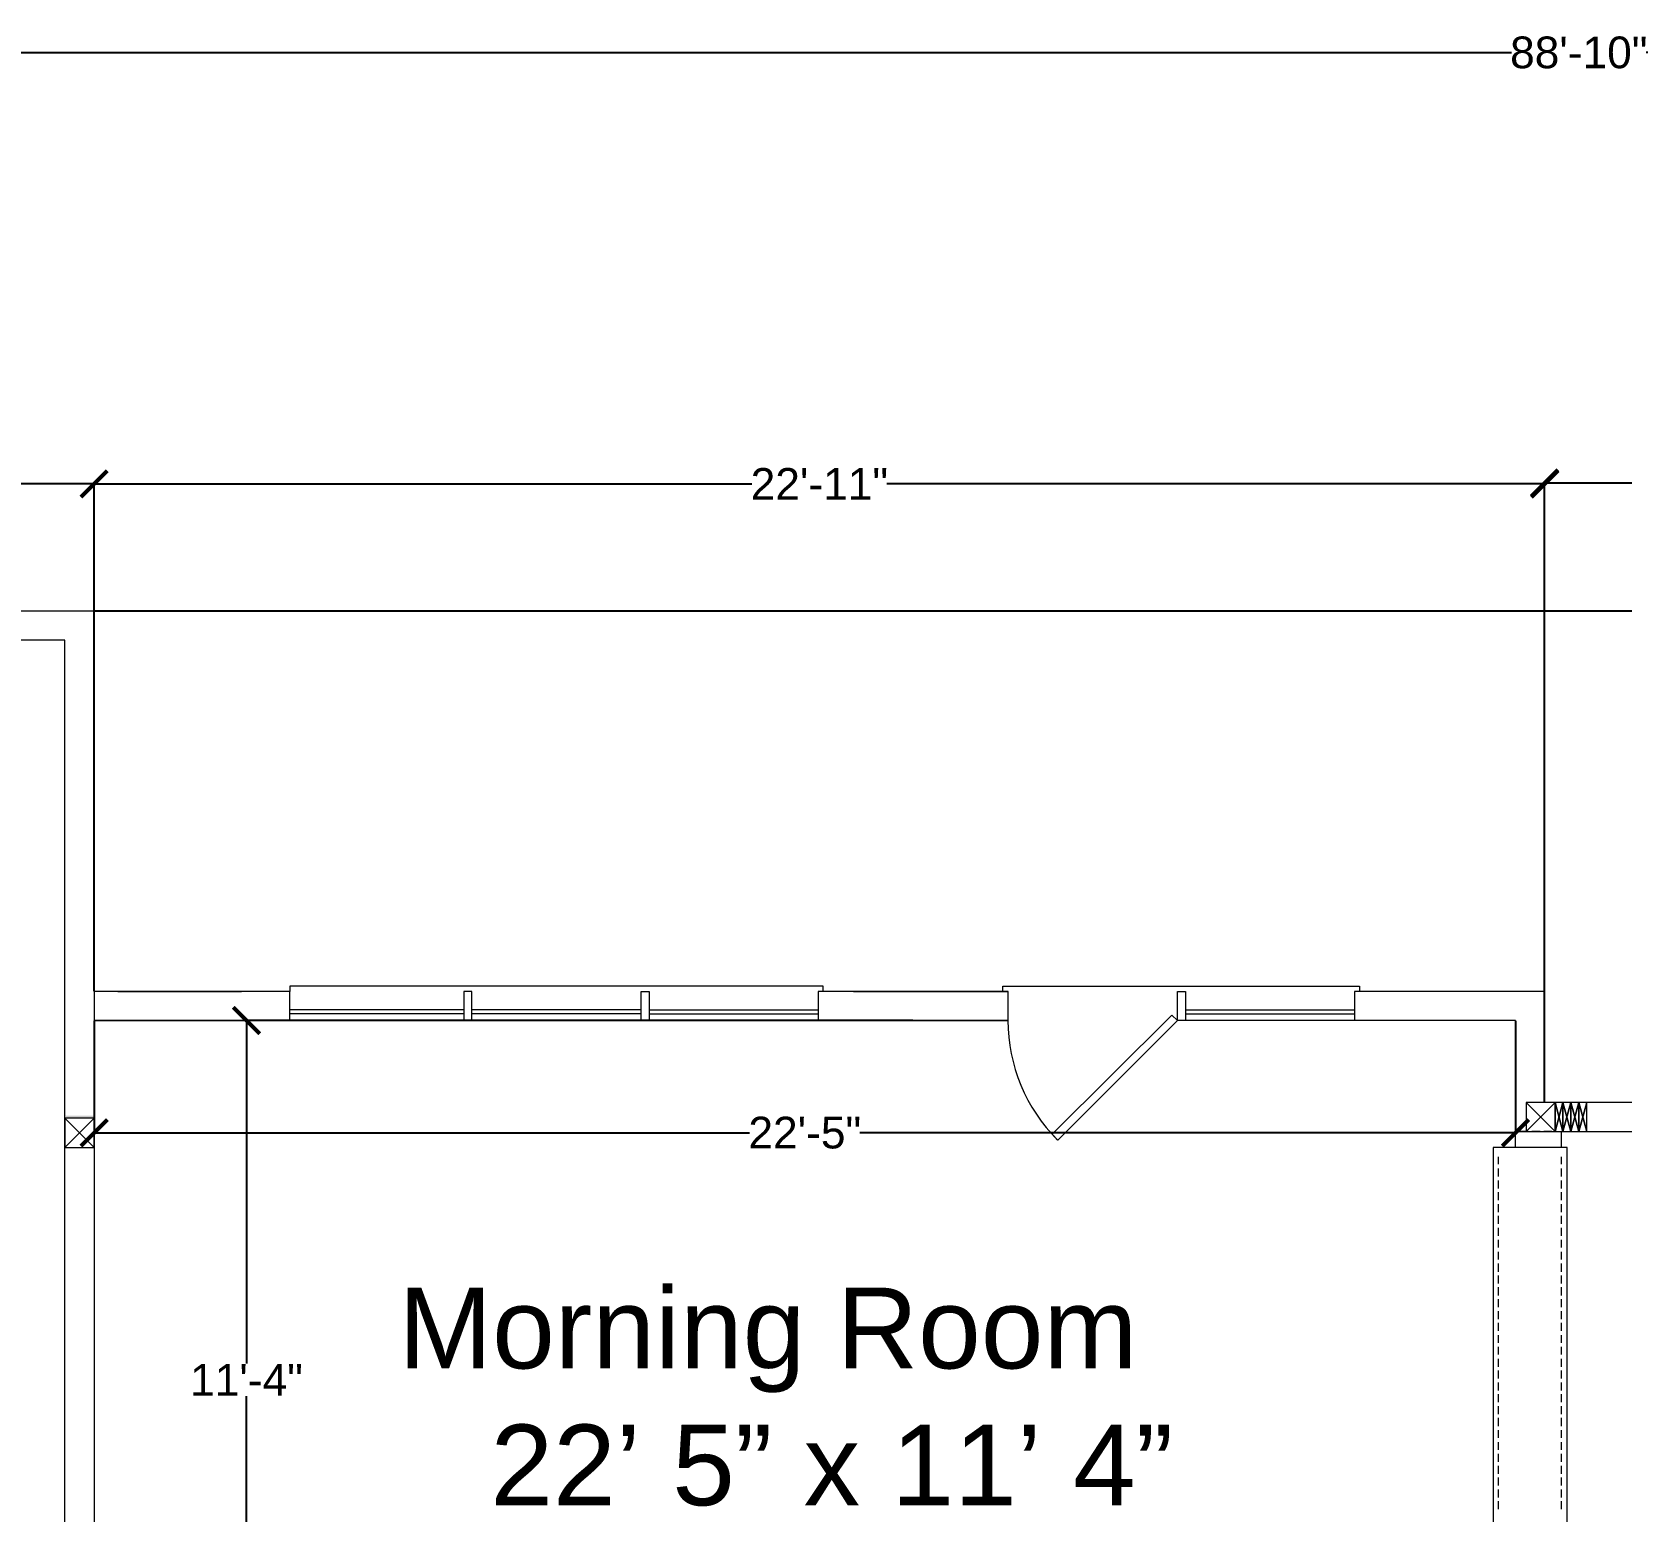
# Model space of a CAD drawing. Header units: inches. Extents: x 38 to 8673, y 1 to 7200.
# Drawn here: x 4431 to 4731.9, y 4009 to 4288.9 of the extents above; entities that cross this region are included whole.
import ezdxf

# ---------------------------------------------------------------- set-up
doc = ezdxf.new("R2010")
doc.units = ezdxf.units.IN
doc.header["$MEASUREMENT"] = 0
doc.layers.add('PDF_Layer 2', color=7, linetype='Continuous', true_color=0x221f1f)
doc.styles.add('PDF Arial', font='arial.ttf')
doc.styles.get("Standard").update_dxf_attribs({"font": 'arial.ttf'})
doc.dimstyles.get("Standard").update_dxf_attribs({"dimtxt": 6, "dimasz": 5, "dimexe": 0.18, "dimexo": 0.0625, "dimgap": 0.09, "dimtad": 0, "dimtih": 1, "dimtoh": 1, "dimdec": 0, "dimzin": 0, "dimdsep": 46, "dimlunit": 4, "dimtxsty": 'Standard', "dimblk": 'ARCHTICK', "dimcen": 0.09, "dimclrd": 3, "dimclre": 3, "dimclrt": 1, "dimadec": 0, "dimazin": 0, "dimtfac": 1, "dimtdec": 0, "dimtofl": 0, "dimtmove": 0, "dimatfit": 3, "dimfxl": 100, "dimtolj": 1, "dimtzin": 0, "dimarcsym": 0})

# ---------------------------------------------------------------- blocks, each defined once
blk = doc.blocks.new('_ArchTick')
at = {"color": 0, "linetype": 'ByBlock', "const_width": 0.15}
blk.add_lwpolyline([(-0.5, -0.5), (0.5, 0.5)], dxfattribs=at)
blk = doc.blocks.new('*D94')
at = {"layer": 'Defpoints', "color": 0, "transparency": 16777216}
for p in [(4442.85, 4101.82), (4711.89, 4101.82), (4442.85, 4080.58)]:
    blk.add_point(p, dxfattribs=at)
at = {"layer": 'PDF_Layer 2', "color": 3, "lineweight": -2, "transparency": 16777216}
for p, q in [((4442.85, 4101.76), (4442.85, 4080.4)), ((4711.89, 4101.76), (4711.89, 4080.4)), ((4442.85, 4080.58), (4566.92, 4080.58)), ((4711.89, 4080.58), (4587.81, 4080.58))]:
    blk.add_line(p, q, dxfattribs=at)
at = {"layer": 'PDF_Layer 2', "color": 3, "lineweight": -2, "transparency": 16777216, "xscale": 5, "yscale": 5, "zscale": 5, "rotation": 180}
blk.add_blockref('_ArchTick', (4442.85, 4080.58), dxfattribs=at)
at = {"layer": 'PDF_Layer 2', "color": 3, "lineweight": -2, "transparency": 16777216, "xscale": 5, "yscale": 5, "zscale": 5}
blk.add_blockref('_ArchTick', (4711.89, 4080.58), dxfattribs=at)
at = {"layer": 'PDF_Layer 2', "color": 1, "transparency": 16777216, "insert": (4577.37, 4080.58), "char_height": 6, "attachment_point": 5}
blk.add_mtext('\\A1;22\'-5"', dxfattribs=at)
blk = doc.blocks.new('*D95')
at = {"layer": 'Defpoints', "color": 0, "transparency": 16777216}
for p in [(4597.89, 4101.82), (4471.69, 3965.82), (4474.85, 3965.82)]:
    blk.add_point(p, dxfattribs=at)
at = {"layer": 'PDF_Layer 2', "color": 3, "lineweight": -2, "transparency": 16777216}
for p, q in [((4597.83, 4101.82), (4471.51, 4101.82)), ((4471.69, 4101.82), (4471.69, 4036.92)), ((4471.69, 3965.82), (4471.69, 4030.72)), ((4474.79, 3965.82), (4471.51, 3965.82))]:
    blk.add_line(p, q, dxfattribs=at)
at = {"layer": 'PDF_Layer 2', "color": 3, "lineweight": -2, "transparency": 16777216, "xscale": 5, "yscale": 5, "zscale": 5}
for p, rotation in [((4471.69, 4101.82), 90), ((4471.69, 3965.82), 270)]:
    blk.add_blockref('_ArchTick', p, dxfattribs=dict(at, rotation=rotation))
at = {"layer": 'PDF_Layer 2', "color": 1, "transparency": 16777216, "insert": (4471.69, 4033.82), "char_height": 6, "attachment_point": 5}
blk.add_mtext('\\A1;11\'-4"', dxfattribs=at)
blk = doc.blocks.new('*D104')
at = {"layer": 'Defpoints', "color": 0, "transparency": 16777216}
for p in [(4442.85, 4203.36), (4190.85, 4179.34), (4442.85, 4179.34)]:
    blk.add_point(p, dxfattribs=at)
at = {"layer": 'PDF_Layer 2', "color": 3, "lineweight": -2, "transparency": 16777216}
for p, q in [((4190.85, 4179.4), (4190.85, 4203.54)), ((4190.85, 4203.36), (4311.62, 4203.36)), ((4442.85, 4203.36), (4322.08, 4203.36)), ((4442.85, 4179.4), (4442.85, 4203.54))]:
    blk.add_line(p, q, dxfattribs=at)
at = {"layer": 'PDF_Layer 2', "color": 3, "lineweight": -2, "transparency": 16777216, "xscale": 5, "yscale": 5, "zscale": 5, "rotation": 180}
blk.add_blockref('_ArchTick', (4190.85, 4203.36), dxfattribs=at)
at = {"layer": 'PDF_Layer 2', "color": 3, "lineweight": -2, "transparency": 16777216, "xscale": 5, "yscale": 5, "zscale": 5}
blk.add_blockref('_ArchTick', (4442.85, 4203.36), dxfattribs=at)
at = {"layer": 'PDF_Layer 2', "color": 1, "transparency": 16777216, "insert": (4316.85, 4203.36), "char_height": 6, "attachment_point": 5}
blk.add_mtext("\\A1;21'", dxfattribs=at)
blk = doc.blocks.new('*D105')
at = {"layer": 'Defpoints', "color": 0, "transparency": 16777216}
for p in [(4717.41, 4203.36), (4442.85, 4107.34), (4717.41, 4107.34)]:
    blk.add_point(p, dxfattribs=at)
at = {"layer": 'PDF_Layer 2', "color": 3, "lineweight": -2, "transparency": 16777216}
for p, q in [((4442.85, 4107.4), (4442.85, 4203.54)), ((4442.85, 4203.36), (4567.35, 4203.36)), ((4717.41, 4203.36), (4592.91, 4203.36)), ((4717.41, 4107.4), (4717.41, 4203.54))]:
    blk.add_line(p, q, dxfattribs=at)
at = {"layer": 'PDF_Layer 2', "color": 3, "lineweight": -2, "transparency": 16777216, "xscale": 5, "yscale": 5, "zscale": 5, "rotation": 180}
blk.add_blockref('_ArchTick', (4442.85, 4203.36), dxfattribs=at)
at = {"layer": 'PDF_Layer 2', "color": 3, "lineweight": -2, "transparency": 16777216, "xscale": 5, "yscale": 5, "zscale": 5}
blk.add_blockref('_ArchTick', (4717.41, 4203.36), dxfattribs=at)
at = {"layer": 'PDF_Layer 2', "color": 1, "transparency": 16777216, "insert": (4580.13, 4203.36), "char_height": 6, "attachment_point": 5}
blk.add_mtext('\\A1;22\'-11"', dxfattribs=at)
blk = doc.blocks.new('*D106')
at = {"layer": 'Defpoints', "color": 0, "transparency": 16777216}
for p in [(5006.93, 4203.54), (4717.41, 4086.34), (5006.93, 4086.34)]:
    blk.add_point(p, dxfattribs=at)
at = {"layer": 'PDF_Layer 2', "color": 3, "lineweight": -2, "transparency": 16777216}
for p, q in [((4717.41, 4086.4), (4717.41, 4203.72)), ((4717.41, 4203.54), (4851.72, 4203.54)), ((5006.93, 4203.54), (4872.61, 4203.54)), ((5006.93, 4086.4), (5006.93, 4203.72))]:
    blk.add_line(p, q, dxfattribs=at)
at = {"layer": 'PDF_Layer 2', "color": 3, "lineweight": -2, "transparency": 16777216, "xscale": 5, "yscale": 5, "zscale": 5, "rotation": 180}
blk.add_blockref('_ArchTick', (4717.41, 4203.54), dxfattribs=at)
at = {"layer": 'PDF_Layer 2', "color": 3, "lineweight": -2, "transparency": 16777216, "xscale": 5, "yscale": 5, "zscale": 5}
blk.add_blockref('_ArchTick', (5006.93, 4203.54), dxfattribs=at)
at = {"layer": 'PDF_Layer 2', "color": 1, "transparency": 16777216, "insert": (4862.17, 4203.54), "char_height": 6, "attachment_point": 5}
blk.add_mtext('\\A1;24\'-2"', dxfattribs=at)
blk = doc.blocks.new('*D79')
at = {"layer": 'Defpoints', "color": 0, "transparency": 16777216}
for p in [(5256.89, 4284.97), (4190.85, 4179.34), (5256.89, 4013.34)]:
    blk.add_point(p, dxfattribs=at)
at = {"layer": 'PDF_Layer 2', "color": 3, "lineweight": -2, "transparency": 16777216}
for p, q in [((4190.85, 4179.4), (4190.85, 4285.15)), ((4190.85, 4284.97), (4711.14, 4284.97)), ((5256.89, 4284.97), (4736.6, 4284.97)), ((5256.89, 4013.4), (5256.89, 4285.15))]:
    blk.add_line(p, q, dxfattribs=at)
at = {"layer": 'PDF_Layer 2', "color": 3, "lineweight": -2, "transparency": 16777216, "xscale": 5, "yscale": 5, "zscale": 5, "rotation": 180}
blk.add_blockref('_ArchTick', (4190.85, 4284.97), dxfattribs=at)
at = {"layer": 'PDF_Layer 2', "color": 3, "lineweight": -2, "transparency": 16777216, "xscale": 5, "yscale": 5, "zscale": 5}
blk.add_blockref('_ArchTick', (5256.89, 4284.97), dxfattribs=at)
at = {"layer": 'PDF_Layer 2', "color": 1, "transparency": 16777216, "insert": (4723.87, 4284.97), "char_height": 6, "attachment_point": 5}
blk.add_mtext('\\A1;88\'-10"', dxfattribs=at)
blk = doc.blocks.new('*D80')
at = {"layer": 'Defpoints', "color": 0, "transparency": 16777216}
for p in [(4442.85, 4179.34), (5361.42, 4179.34), (4831.09, 3315.26)]:
    blk.add_point(p, dxfattribs=at)
at = {"layer": 'PDF_Layer 2', "color": 3, "lineweight": -2, "transparency": 16777216}
for p, q in [((4442.91, 4179.34), (5361.6, 4179.34)), ((5361.42, 4179.34), (5361.42, 3750.4)), ((5361.42, 3315.26), (5361.42, 3744.2)), ((4831.15, 3315.26), (5361.6, 3315.26))]:
    blk.add_line(p, q, dxfattribs=at)
at = {"layer": 'PDF_Layer 2', "color": 3, "lineweight": -2, "transparency": 16777216, "xscale": 5, "yscale": 5, "zscale": 5}
for p, rotation in [((5361.42, 4179.34), 90), ((5361.42, 3315.26), 270)]:
    blk.add_blockref('_ArchTick', p, dxfattribs=dict(at, rotation=rotation))
at = {"layer": 'PDF_Layer 2', "color": 1, "transparency": 16777216, "insert": (5361.42, 3747.3), "char_height": 6, "attachment_point": 5}
blk.add_mtext("\\A1;72'", dxfattribs=at)

msp = doc.modelspace()

# ---------------------------------------------------------------- linework, layer by layer
at = {"layer": 'PDF_Layer 2', "color": 18, "lineweight": 0, "true_color": 0x000000}
for points in [[(4190.85, 4179.34), (4190.85, 4155.34), (4190.85, 4179.34), (4442.85, 4179.34), (4442.85, 3765.34), (4437.33, 3766.78), (4442.85, 3768.3), (4437.33, 3769.82)], [(4467.65, 3765.34), (4437.33, 3765.34), (4437.33, 4173.82), (4198.37, 4173.82), (4198.37, 4155.34), (4198.37, 4179.34)], [(4442.85, 4101.82), (4479.9, 4101.82), (4479.89, 4107.34), (4442.85, 4107.34)], [(4447.33, 4107.34), (4470.77, 4107.34)], [(4580.85, 4107.34), (4580.85, 4108.3), (4479.89, 4108.3), (4479.89, 4107.34)], [(4480.85, 4101.82), (4579.89, 4101.82), (4615.89, 4101.82), (4615.89, 4107.34), (4579.89, 4107.34), (4579.89, 4101.82)], [(4586.61, 4107.34), (4615.89, 4107.34)], [(4614.85, 4107.34), (4614.85, 4108.3), (4682.37, 4108.3), (4682.37, 4107.34)], [(4717.41, 4086.34), (4717.41, 4107.34), (4681.41, 4107.34), (4681.41, 4101.82), (4647.89, 4101.82)], [(4512.85, 4103.82), (4479.9, 4103.84)], [(4546.37, 4103.82), (4514.37, 4103.82)], [(4547.89, 4103.82), (4579.89, 4103.82)], [(4649.41, 4103.82), (4681.41, 4103.82)], [(4512.85, 4103.1), (4479.9, 4103.1)], [(4546.37, 4103.1), (4514.37, 4103.1)], [(4547.89, 4103.1), (4579.89, 4103.1)], [(4571.01, 4101.82), (4578.53, 4101.82)], [(4649.41, 4103.1), (4681.41, 4103.1)], [(4711.89, 4077.82), (4711.89, 4101.82), (4681.41, 4101.82)], [(4707.41, 4101.82), (4691.09, 4101.82)], [(4711.89, 4080.82), (4752.37, 4080.82), (4752.37, 4086.34), (4717.41, 4086.34)], [(4714.29, 4080.82), (4712.77, 4080.82)], [(4716.53, 4080.82), (4715.01, 4080.82)], [(4718.77, 4080.82), (4717.25, 4080.82)], [(4720.61, 4077.82), (4720.61, 4080.82), (4720.61, 4080.82)], [(4708.61, 4076.06), (4708.61, 4074.62)], [(4708.61, 4073.82), (4708.61, 4072.3)], [(4720.61, 4074.62), (4720.61, 4076.06)], [(4720.61, 4072.3), (4720.61, 4073.82)], [(4708.61, 4071.58), (4708.61, 4070.06)], [(4720.61, 4070.06), (4720.61, 4071.58)], [(4708.61, 4069.34), (4708.61, 4067.82)], [(4720.61, 4067.82), (4720.61, 4069.34)], [(4708.61, 4067.1), (4708.61, 4065.58)], [(4708.61, 4064.86), (4708.61, 4063.34)], [(4720.61, 4065.58), (4720.61, 4067.1)], [(4720.61, 4063.34), (4720.61, 4064.86)], [(4708.61, 4062.62), (4708.61, 4061.1)], [(4720.61, 4061.1), (4720.61, 4062.62)], [(4708.61, 4060.3), (4708.61, 4058.86)], [(4720.61, 4058.86), (4720.61, 4060.3)], [(4708.61, 4058.06), (4708.61, 4056.62)], [(4708.61, 4055.82), (4708.61, 4054.3)], [(4720.61, 4056.62), (4720.61, 4058.06)], [(4720.61, 4054.3), (4720.61, 4055.82)], [(4708.61, 4053.58), (4708.61, 4052.06)], [(4720.61, 4052.06), (4720.61, 4053.58)], [(4708.61, 4051.34), (4708.61, 4049.82)], [(4720.61, 4049.82), (4720.61, 4051.34)], [(4708.61, 4049.1), (4708.61, 4047.58)], [(4708.61, 4046.86), (4708.61, 4045.34)], [(4720.61, 4047.58), (4720.61, 4049.1)], [(4720.61, 4045.34), (4720.61, 4046.86)], [(4708.61, 4044.62), (4708.61, 4043.1)], [(4720.61, 4043.1), (4720.61, 4044.62)], [(4708.61, 4042.3), (4708.61, 4040.86)], [(4720.61, 4040.86), (4720.61, 4042.3)], [(4708.61, 4040.06), (4708.61, 4038.62)], [(4708.61, 4037.82), (4708.61, 4036.3)], [(4720.61, 4038.62), (4720.61, 4040.06)], [(4720.61, 4036.3), (4720.61, 4037.82)], [(4708.61, 4035.58), (4708.61, 4034.06)], [(4720.61, 4034.06), (4720.61, 4035.58)], [(4708.61, 4033.34), (4708.61, 4031.82)], [(4720.61, 4031.82), (4720.61, 4033.34)], [(4708.61, 4031.1), (4708.61, 4029.58)], [(4708.61, 4028.86), (4708.61, 4027.34)], [(4720.61, 4029.58), (4720.61, 4031.1)], [(4720.61, 4027.34), (4720.61, 4028.86)], [(4708.61, 4026.62), (4708.61, 4025.1)], [(4720.61, 4025.1), (4720.61, 4026.62)], [(4708.61, 4024.3), (4708.61, 4022.86)], [(4720.61, 4022.86), (4720.61, 4024.3)], [(4708.61, 4022.06), (4708.61, 4020.62)], [(4708.61, 4019.82), (4708.61, 4018.3)], [(4720.61, 4020.62), (4720.61, 4022.06)], [(4720.61, 4018.3), (4720.61, 4019.82)], [(4708.61, 4017.58), (4708.61, 4016.06)], [(4720.61, 4016.06), (4720.61, 4017.58)], [(4708.61, 4015.34), (4708.61, 4013.82)], [(4720.61, 4013.82), (4720.61, 4015.34)], [(4708.61, 4013.1), (4708.61, 4011.58)], [(4708.61, 4010.86), (4708.61, 4009.34)], [(4720.61, 4011.58), (4720.61, 4013.1)], [(4720.61, 4009.34), (4720.61, 4010.86)]]:
    msp.add_lwpolyline(points, dxfattribs=at)
for points in [[(4514.37, 4107.34), (4512.85, 4107.34), (4512.85, 4101.82), (4514.37, 4101.82)], [(4546.37, 4101.82), (4546.37, 4107.34), (4547.89, 4107.34), (4547.89, 4101.82)], [(4647.89, 4107.34), (4649.41, 4107.34), (4649.41, 4101.82), (4647.89, 4101.82)], [(4478.85, 4101.82), (4478.85, 4101.82), (4442.85, 4101.82)], [(4615.89, 4101.82), (4615.89, 4101.82), (4579.89, 4101.82)], [(4647.89, 4101.82), (4625.25, 4079.18), (4624.21, 4080.3), (4646.85, 4102.86)], [(4720.85, 4086.34), (4719.41, 4080.82), (4713.89, 4086.34), (4719.41, 4080.82)], [(4719.41, 4086.34), (4713.89, 4080.82)], [(4713.89, 4080.82), (4719.41, 4080.82), (4719.41, 4086.34), (4713.89, 4086.34)], [(4713.89, 4080.82), (4719.41, 4080.82), (4719.41, 4086.34), (4713.89, 4086.34)], [(4722.37, 4086.34), (4720.85, 4080.82), (4719.41, 4086.34), (4720.85, 4080.82)], [(4719.41, 4080.82), (4720.85, 4080.82), (4720.85, 4086.34), (4719.41, 4086.34)], [(4719.41, 4080.82), (4720.85, 4080.82), (4720.85, 4086.34), (4719.41, 4086.34)], [(4723.89, 4086.34), (4725.41, 4080.82), (4723.89, 4086.34), (4722.37, 4080.82), (4720.85, 4086.34), (4722.37, 4080.82)], [(4720.85, 4080.82), (4722.37, 4080.82), (4722.37, 4086.34), (4720.85, 4086.34)], [(4720.85, 4080.82), (4722.37, 4080.82), (4722.37, 4086.34), (4720.85, 4086.34)], [(4725.41, 4086.34), (4723.89, 4080.82), (4722.37, 4086.34), (4723.89, 4080.82)], [(4722.37, 4080.82), (4723.89, 4080.82), (4723.89, 4086.34), (4722.37, 4086.34)], [(4722.37, 4080.82), (4723.89, 4080.82), (4723.89, 4086.34), (4722.37, 4086.34)], [(4723.89, 4080.82), (4725.41, 4080.82), (4725.41, 4086.34), (4723.89, 4086.34)], [(4723.89, 4080.82), (4725.41, 4080.82), (4725.41, 4086.34), (4723.89, 4086.34)], [(4437.33, 4083.34), (4442.85, 4077.82)], [(4442.85, 4083.34), (4437.33, 4077.82)], [(4437.33, 4077.82), (4442.85, 4077.82), (4442.85, 4083.34), (4437.33, 4083.34)], [(4437.33, 4077.82), (4442.85, 4077.82), (4442.85, 4083.34), (4437.33, 4083.34)], [(4707.65, 3959.34), (4721.65, 3959.34), (4721.65, 4077.82), (4707.65, 4077.82)]]:
    msp.add_lwpolyline(points, close=True, dxfattribs=at)
msp.add_arc((4647.85, 4101.86), 32.04, 180.0008, 224.9986, dxfattribs=at)
at = {"layer": 'PDF_Layer 2', "color": 18, "lineweight": 0, "true_color": 0x000000, "transparency": 33554559}
msp.add_solid([(4437.33, 4083.82), (4437.89, 4083.34), (4442.85, 4083.82), (4442.85, 4083.34)], dxfattribs=at)

# ---------------------------------------------------------------- texts
at = {"layer": 'PDF_Layer 2', "color": 18, "lineweight": 0, "true_color": 0x000000, "char_height": 15.2708, "attachment_point": 7, "style": 'PDF Arial'}
for s, insert in [('Morning Room', (4500.42, 4031.39)), ('22’ 5” x 11’ 4”', (4517.87, 4009.88))]:
    msp.add_mtext(s, dxfattribs=dict(at, insert=insert))

# ---------------------------------------------------------------- dimensions: what is measured, and where the dimension line sits
at = {"layer": 'PDF_Layer 2', "color": 18, "true_color": 0x000000}
for base, p1, p2, picture, middle in [((5256.89, 4284.97), (4190.85, 4179.34), (5256.89, 4013.34), '*D79', (4723.87, 4284.97)), ((4442.85, 4203.36), (4190.85, 4179.34), (4442.85, 4179.34), '*D104', (4316.85, 4203.36)), ((4717.41, 4203.36), (4442.85, 4107.34), (4717.41, 4107.34), '*D105', (4580.13, 4203.36)), ((5006.93, 4203.54), (4717.41, 4086.34), (5006.93, 4086.34), '*D106', (4862.17, 4203.54)), ((4442.85, 4080.58), (4711.89, 4101.82), (4442.85, 4101.82), '*D94', (4577.37, 4080.58))]:
    dim = msp.add_linear_dim(base=base, p1=p1, p2=p2, dimstyle='Standard', dxfattribs=at)
    dim.commit()
    dim.dimension.update_dxf_attribs({"geometry": picture, "text_midpoint": middle})
for base, p1, p2, picture, middle in [((5361.42, 4179.34), (4831.09, 3315.26), (4442.85, 4179.34), '*D80', (5361.42, 3747.3)), ((4471.69, 3965.82), (4597.89, 4101.82), (4474.85, 3965.82), '*D95', (4471.69, 4033.82))]:
    dim = msp.add_linear_dim(base=base, p1=p1, p2=p2, angle=90, dimstyle='Standard', dxfattribs=at)
    dim.commit()
    dim.dimension.update_dxf_attribs({"geometry": picture, "text_midpoint": middle})

doc.saveas('drawing.dxf')
